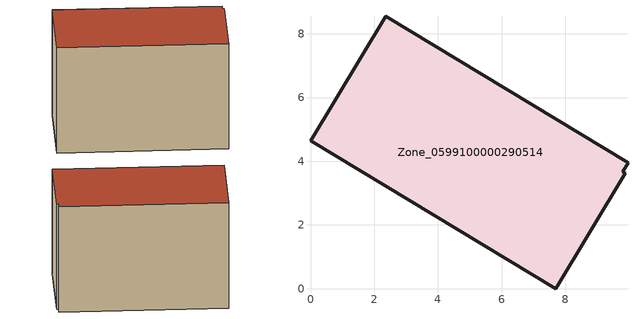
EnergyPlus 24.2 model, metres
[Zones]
Zone_0599100000290514
 floor ground (C_G): 9.97,3.95 9.81,3.67 9.89,3.62 7.71,0 0,4.65 2.36,8.55 z0
 wall outside (C_F): 9.97,3.95 2.36,8.55 0,4.65 7.71,0 9.89,3.62 9.81,3.67 9.97,3.95 z0:6.12
 roof outside (C_R): 9.81,3.67 9.97,3.95 2.36,8.55 0,4.65 7.71,0 9.89,3.62 z6.12
[BUILDING]
Pand.0599100000290514: North Axis=0; Terrain=City; Loads Convergence Tolerance Value=0.04; Temperature Convergence Tolerance Value=0.4; Solar Distribution=FullExterior; Maximum Number of Warmup Days=25; Minimum Number of Warmup Days=1
[Site:Location]
Rotterdam.The.Hague.AP_ZH_NLD Design_Conditions: Latitude=51.96; Longitude=4.45; Time Zone=1; Elevation=-4.5
[SITE:GROUNDTEMPERATURE:BUILDINGSURFACE]
18, 18, 18, 18, 18, 18, 18, 18, 18, 18, 18, 18
[MATERIAL] Thermal Absorptance=0.9; Solar Absorptance=0.7; Visible Absorptance=0.7
Name | Roughness | Thickness | Conductivity | Density | Specific Heat
G.TC.1946-1964 | MediumSmooth | 0.15 | 1 | 540 | 1210
F.TC.1946-1964 | Rough | 0.3 | 0.857143 | 1920 | 840
R.TC.1946-1964 | MediumRough | 0.2 | 0.235294 | 1500 | 1000
[CONSTRUCTION]
C_G: G.TC.1946-1964
C_F: F.TC.1946-1964
C_R: R.TC.1946-1964
[ZONE]
Zone_0599100000290514: Type=1; Multiplier=1; Ceiling Height=Autocalculate; Volume=Autocalculate; Floor Area=autocalculate; Part of Total Floor Area=Yes
[ZONEINFILTRATION:DESIGNFLOWRATE]
Infil_Zone_0599100000290514: Zone or ZoneList or Space or SpaceList=Zone_0599100000290514; Schedule=AlwaysOn; Design Flow Rate Calculation Method=Flow/Area; Flow Rate per Floor Area=0.003; Constant Term Coefficient=1; Temperature Term Coefficient=0; Velocity Term Coefficient=0; Velocity Squared Term Coefficient=0
[HVACTEMPLATE:ZONE:IDEALLOADSAIRSYSTEM]
Zone_0599100000290514: Maximum Heating Supply Air Temperature=50; Minimum Cooling Supply Air Temperature=13; Maximum Heating Supply Air Humidity Ratio=0.0156; Minimum Cooling Supply Air Humidity Ratio=0.0077; Heating Limit=NoLimit; Cooling Limit=NoLimit; Dehumidification Control Type=ConstantSensibleHeatRatio; Cooling Sensible Heat Ratio=0.7; Dehumidification Setpoint=60; Humidification Control Type=None; Humidification Setpoint=30; Outdoor Air Method=None; Outdoor Air Flow Rate per Person=0.00944; Outdoor Air Flow Rate per Zone Floor Area=0; Outdoor Air Flow Rate per Zone=0; Demand Controlled Ventilation Type=None; Outdoor Air Economizer Type=NoEconomizer; Heat Recovery Type=None; Sensible Heat Recovery Effectiveness=0.7; Latent Heat Recovery Effectiveness=0.65
[ZONECONTROL:THERMOSTAT]
ThermostatControl_Zone_0599100000290514: Zone or ZoneList=Zone_0599100000290514; Control Type Schedule=DualSetpointControlType; Control 1=Thermostat_Zone_0599100000290514; Temperature Difference Between Cutout And Setpoint=0
[THERMOSTATSETPOINT:DUALSETPOINT]
Thermostat_Zone_0599100000290514: Heating Setpoint Temperature Schedule=HeatingSetpoint_Zone_0599100000290514; Cooling Setpoint Temperature Schedule=CoolingSetpoint_Zone_0599100000290514
[SCHEDULE:COMPACT]
HeatingSetpoint_Zone_0599100000290514: Through: 12/31, For: AllDays, Until: 24:00, 21
CoolingSetpoint_Zone_0599100000290514: Through: 12/31, For: AllDays, Until: 24:00, 24
DualSetpointControlType: Through: 12/31, For: AllDays, Until: 24:00, 4
AlwaysOn: Through: 12/31, For: AllDays, Until: 24:00, 1
